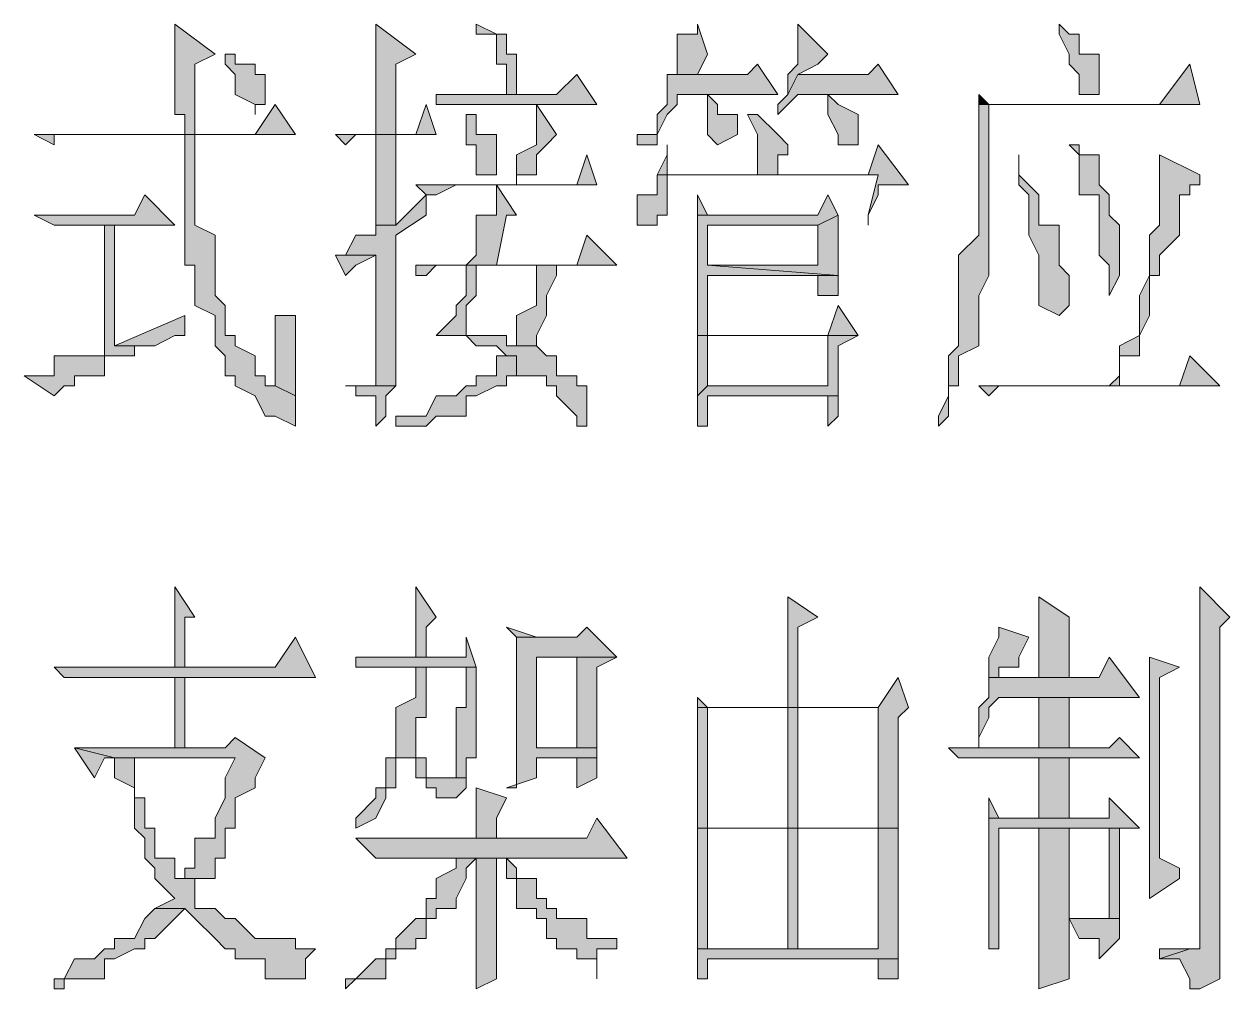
# Model space of a CAD drawing. Header units: millimetres. Extents: x 20 to 821, y 1 to 1134.
# Drawn here: x 612.18 to 633.78, y 529.88 to 547.16 of the extents above; entities that cross this region are included whole.
import ezdxf

# ---------------------------------------------------------------- set-up
doc = ezdxf.new("R2010")
doc.units = ezdxf.units.MM
doc.layers.add('1', color=7, linetype='Continuous')

msp = doc.modelspace()

# ---------------------------------------------------------------- hatches: boundary and pattern name
h = msp.add_hatch(color=0)
h.dxf.hatch_style = 2
h.paths.add_polyline_path([(614.88, 547.161732), (614.88, 545.541732), (615.06, 545.541732), (615.06, 545.181732), (615.24, 545.181732), (615.24, 546.441732), (615.6, 546.621732)])
h = msp.add_hatch(color=0)
h.dxf.hatch_style = 2
h.paths.add_polyline_path([(618.48, 547.161732), (618.48, 545.181732), (618.84, 545.181732), (618.84, 546.441732), (619.2, 546.621732)])
h = msp.add_hatch(color=0)
h.dxf.hatch_style = 2
h.paths.add_polyline_path([(620.28, 547.161732), (620.28, 546.981732), (620.64, 546.981732), (620.64, 546.441732), (620.82, 546.441732), (620.82, 545.901732), (621, 545.901732), (621, 546.621732), (620.82, 546.621732), (620.82, 546.981732), (620.64, 546.981732)])
h = msp.add_hatch(color=0)
h.dxf.hatch_style = 2
h.paths.add_polyline_path([(624.24, 547.161732), (624.24, 546.981732), (623.88, 546.981732), (623.88, 546.261732), (623.7, 546.261732), (624.24, 546.261732), (624.42, 546.621732)])
h = msp.add_hatch(color=0)
h.dxf.hatch_style = 2
h.paths.add_polyline_path([(626.04, 547.161732), (626.04, 546.441732), (625.86, 546.261732), (625.86, 545.901732), (626.04, 546.261732), (626.4, 546.441732), (626.58, 546.621732)])
h = msp.add_hatch(color=0)
h.dxf.hatch_style = 2
h.paths.add_polyline_path([(630.72, 547.161732), (630.72, 546.981732), (630.9, 546.621732), (630.9, 546.441732), (631.08, 546.261732), (631.08, 545.901732), (631.44, 545.901732), (631.44, 546.621732), (631.08, 546.621732), (631.08, 546.981732), (630.9, 546.981732)])
h = msp.add_hatch(color=0)
h.dxf.hatch_style = 2
h.paths.add_polyline_path([(615.78, 546.621732), (615.78, 546.441732), (615.96, 546.261732), (615.96, 545.901732), (616.32, 545.721732), (616.32, 545.541732), (616.32, 545.721732), (616.5, 545.721732), (616.5, 545.901732), (616.5, 546.261732), (616.32, 546.261732), (616.32, 546.441732), (615.96, 546.441732), (615.96, 546.621732)])
h = msp.add_hatch(color=0)
h.dxf.hatch_style = 2
h.paths.add_polyline_path([(625.32, 546.441732), (625.14, 546.261732), (623.7, 546.261732), (623.7, 545.901732), (623.7, 545.721732), (623.52, 545.541732), (623.52, 545.181732), (623.16, 545.181732), (623.16, 545.001732), (623.52, 545.001732), (623.52, 545.181732), (623.7, 545.541732), (623.88, 545.721732), (623.88, 545.901732), (624.42, 545.901732), (625.68, 545.901732)])
h = msp.add_hatch(color=0)
h.dxf.hatch_style = 2
h.paths.add_polyline_path([(627.48, 546.441732), (627.3, 546.261732), (626.04, 546.261732), (625.86, 545.901732), (625.68, 545.721732), (625.68, 545.541732), (625.86, 545.721732), (626.04, 545.901732), (627.84, 545.901732)])
h = msp.add_hatch(color=0)
h.dxf.hatch_style = 2
h.paths.add_polyline_path([(633.06, 546.441732), (632.52, 545.721732), (629.28, 545.721732), (629.28, 545.541732), (629.28, 543.381732), (628.92, 543.021732), (628.92, 542.301732), (628.92, 542.121732), (628.92, 541.401732), (628.74, 541.221732), (628.74, 540.501732), (628.56, 540.141732), (628.56, 539.961732), (628.74, 540.141732), (628.74, 540.681732), (628.92, 540.681732), (628.92, 541.221732), (629.28, 541.401732), (629.28, 542.301732), (629.46, 542.661732), (629.46, 545.721732), (633.24, 545.721732)])
h = msp.add_hatch(color=0)
h.dxf.hatch_style = 2
h.paths.add_polyline_path([(622.08, 546.261732), (621.72, 545.901732), (619.56, 545.901732), (619.56, 545.721732), (622.44, 545.721732)])
h = msp.add_hatch(color=0)
h.dxf.hatch_style = 2
h.paths.add_polyline_path([(624.42, 545.901732), (624.42, 545.181732), (624.6, 545.001732), (624.96, 545.181732), (624.96, 545.541732), (624.6, 545.541732), (624.6, 545.721732)])
h = msp.add_hatch(color=0)
h.dxf.hatch_style = 2
h.paths.add_polyline_path([(626.58, 545.901732), (626.58, 545.541732), (626.76, 545.181732), (626.76, 545.001732), (627.12, 545.001732), (627.12, 545.541732), (626.76, 545.721732)])
h = msp.add_hatch(color=0)
h.dxf.hatch_style = 2
h.paths.add_polyline_path([(629.28, 545.901732), (629.28, 545.721732), (629.46, 545.721732)])
h = msp.add_hatch(color=0)
h.dxf.hatch_style = 2
h.paths.add_polyline_path([(616.68, 545.721732), (616.32, 545.181732), (612.36, 545.181732), (612.72, 545.001732), (612.72, 545.181732), (612.9, 545.181732), (617.04, 545.181732)])
h = msp.add_hatch(color=0)
h.dxf.hatch_style = 2
h.paths.add_polyline_path([(619.38, 545.721732), (619.2, 545.181732), (617.76, 545.181732), (617.94, 545.001732), (618.12, 545.181732), (619.56, 545.181732)])
h = msp.add_hatch(color=0)
h.dxf.hatch_style = 2
h.paths.add_polyline_path([(621.36, 545.721732), (621.36, 545.001732), (621, 544.821732), (621, 544.281732), (621, 544.461732), (621.36, 544.461732), (621.36, 544.821732), (621.54, 545.001732), (621.72, 545.181732)])
h = msp.add_hatch(color=0)
h.dxf.hatch_style = 2
h.paths.add_polyline_path([(620.1, 545.541732), (620.1, 545.001732), (620.28, 545.001732), (620.28, 544.461732), (620.64, 544.461732), (620.64, 545.181732), (620.28, 545.181732), (620.28, 545.541732)])
h = msp.add_hatch(color=0)
h.dxf.hatch_style = 2
h.paths.add_polyline_path([(625.14, 545.541732), (625.32, 545.181732), (625.32, 544.461732), (625.68, 544.461732), (625.68, 544.821732), (625.86, 544.821732), (625.86, 545.001732), (625.68, 545.181732), (625.32, 545.541732)])
h = msp.add_hatch(color=0)
h.dxf.hatch_style = 2
h.paths.add_polyline_path([(615.24, 545.181732), (615.06, 545.181732), (615.06, 545.001732), (615.06, 542.841732), (615.24, 542.841732), (615.24, 542.121732), (615.6, 541.941732), (615.6, 541.401732), (615.78, 541.221732), (615.78, 540.861732), (615.96, 540.861732), (615.96, 540.681732), (616.32, 540.501732), (616.5, 540.141732), (616.68, 540.141732), (617.04, 539.961732), (617.04, 540.501732), (616.68, 540.681732), (616.5, 540.681732), (616.5, 540.861732), (616.32, 540.861732), (616.32, 541.221732), (615.96, 541.401732), (615.96, 541.581732), (615.78, 541.581732), (615.78, 542.121732), (615.6, 542.301732), (615.6, 543.381732), (615.24, 543.561732)])
h = msp.add_hatch(color=0)
h.dxf.hatch_style = 2
h.paths.add_polyline_path([(618.48, 543.561732), (618.84, 543.561732), (618.84, 545.181732), (618.48, 545.181732)])
h = msp.add_hatch(color=0)
h.dxf.hatch_style = 2
h.paths.add_polyline_path([(623.7, 545.001732), (623.7, 544.821732), (623.52, 544.461732), (623.7, 544.461732)])
h = msp.add_hatch(color=0)
h.dxf.hatch_style = 2
h.paths.add_polyline_path([(627.48, 545.001732), (627.3, 544.461732), (623.52, 544.461732), (627.48, 544.461732), (627.3, 543.741732), (627.3, 543.561732), (627.3, 543.741732), (627.48, 544.101732), (627.48, 544.281732), (627.84, 544.281732), (628.02, 544.281732)])
h = msp.add_hatch(color=0)
h.dxf.hatch_style = 2
h.paths.add_polyline_path([(631.08, 545.001732), (630.9, 545.001732), (631.08, 544.821732), (631.08, 544.101732), (631.44, 544.101732), (631.44, 543.021732), (631.62, 542.841732), (631.62, 542.301732), (631.8, 542.661732), (631.8, 543.021732), (631.8, 543.381732), (631.8, 543.561732), (631.62, 543.741732), (631.62, 544.101732), (631.44, 544.281732), (631.44, 544.821732), (631.08, 544.821732)])
h = msp.add_hatch(color=0)
h.dxf.hatch_style = 2
h.paths.add_polyline_path([(622.26, 544.821732), (622.08, 544.281732), (619.2, 544.281732), (619.38, 544.101732), (619.56, 544.101732), (619.92, 544.281732), (622.44, 544.281732)])
h = msp.add_hatch(color=0)
h.dxf.hatch_style = 2
h.paths.add_polyline_path([(630, 544.821732), (630, 544.281732), (630.18, 544.101732), (630.18, 543.381732), (630.36, 543.021732), (630.36, 542.121732), (630.72, 541.941732), (630.9, 542.121732), (630.9, 542.301732), (630.9, 542.661732), (630.72, 542.841732), (630.72, 543.561732), (630.36, 543.561732), (630.36, 544.101732), (630.18, 544.281732), (630, 544.461732)])
h = msp.add_hatch(color=0)
h.dxf.hatch_style = 2
h.paths.add_polyline_path([(632.52, 544.821732), (632.52, 543.561732), (632.34, 543.381732), (632.34, 542.661732), (632.16, 542.301732), (632.16, 541.581732), (631.8, 541.401732), (631.8, 540.861732), (631.62, 540.681732), (631.8, 540.681732), (631.8, 540.861732), (631.8, 541.221732), (632.16, 541.221732), (632.16, 541.581732), (632.34, 541.941732), (632.34, 542.661732), (632.52, 542.661732), (632.52, 543.021732), (632.88, 543.381732), (632.88, 544.101732), (633.06, 544.101732), (633.06, 544.281732), (633.24, 544.281732), (633.24, 544.461732)])
h = msp.add_hatch(color=0)
h.dxf.hatch_style = 2
h.paths.add_polyline_path([(623.52, 544.461732), (623.52, 544.101732), (623.16, 544.101732), (623.16, 543.561732), (623.52, 543.561732), (623.52, 543.741732), (623.7, 543.741732), (623.7, 544.461732), (627.48, 544.461732)])
h = msp.add_hatch(color=0)
h.dxf.hatch_style = 2
h.paths.add_polyline_path([(620.64, 544.281732), (620.64, 543.741732), (620.28, 543.741732), (620.28, 543.021732), (620.1, 542.841732), (620.64, 542.841732), (620.82, 543.741732), (621, 543.741732)])
h = msp.add_hatch(color=0)
h.dxf.hatch_style = 2
h.paths.add_polyline_path([(614.34, 544.101732), (614.16, 543.741732), (612.36, 543.741732), (612.72, 543.561732), (614.88, 543.561732)])
h = msp.add_hatch(color=0)
h.dxf.hatch_style = 2
h.paths.add_polyline_path([(619.38, 544.101732), (618.84, 543.561732), (618.48, 543.561732), (618.48, 543.381732), (618.12, 543.381732), (617.94, 543.021732), (618.48, 543.021732), (618.48, 541.221732), (618.48, 540.681732), (618.84, 540.681732), (618.84, 543.381732), (619.38, 543.741732)])
h = msp.add_hatch(color=0)
h.dxf.hatch_style = 2
h.paths.add_polyline_path([(624.24, 544.101732), (624.24, 543.741732), (624.42, 543.741732)])
h = msp.add_hatch(color=0)
h.dxf.hatch_style = 2
h.paths.add_polyline_path([(626.58, 544.101732), (626.4, 543.741732), (624.24, 543.741732), (624.24, 543.561732), (624.24, 541.581732), (626.58, 541.581732), (626.58, 540.681732), (624.42, 540.681732), (624.24, 540.501732), (624.24, 539.961732), (624.42, 539.961732), (624.42, 540.501732), (626.58, 540.501732), (626.76, 540.501732), (626.76, 540.681732), (626.76, 541.401732), (627.12, 541.581732), (624.42, 541.581732), (624.42, 542.661732), (626.76, 542.661732), (624.42, 542.841732), (624.42, 543.561732), (626.4, 543.561732), (626.76, 543.741732)])
h = msp.add_hatch(color=0)
h.dxf.hatch_style = 2
h.paths.add_polyline_path([(626.76, 543.741732), (626.4, 543.561732), (626.4, 542.841732), (624.42, 542.841732), (626.76, 542.661732)])
h = msp.add_hatch(color=0)
h.dxf.hatch_style = 2
h.paths.add_polyline_path([(613.8, 543.561732), (613.62, 543.561732), (613.62, 541.221732), (612.72, 541.221732), (612.72, 540.861732), (612.18, 540.861732), (612.72, 540.501732), (612.9, 540.681732), (613.08, 540.681732), (613.08, 540.861732), (613.62, 540.861732), (613.62, 541.221732), (613.8, 541.221732), (614.16, 541.221732), (614.16, 541.401732), (614.34, 541.401732), (613.8, 541.401732)])
h = msp.add_hatch(color=0)
h.dxf.hatch_style = 2
h.paths.add_polyline_path([(622.26, 543.381732), (622.08, 542.841732), (619.2, 542.841732), (619.2, 542.661732), (619.38, 542.661732), (619.56, 542.841732), (622.8, 542.841732)])
h = msp.add_hatch(color=0)
h.dxf.hatch_style = 2
h.paths.add_polyline_path([(617.94, 543.021732), (617.76, 543.021732), (617.94, 542.661732), (618.12, 542.841732), (618.48, 543.021732)])
h = msp.add_hatch(color=0)
h.dxf.hatch_style = 2
h.paths.add_polyline_path([(620.1, 542.841732), (620.1, 542.301732), (619.92, 542.121732), (619.92, 541.941732), (619.56, 541.581732), (620.1, 541.581732), (620.28, 541.401732), (620.64, 541.401732), (620.82, 541.221732), (620.64, 541.221732), (621, 541.221732), (621, 540.861732), (621.36, 540.861732), (621.54, 540.861732), (621.54, 540.681732), (621.72, 540.681732), (621.72, 540.501732), (622.08, 540.141732), (622.08, 539.961732), (622.26, 539.961732), (622.26, 540.681732), (622.08, 540.681732), (622.08, 540.861732), (621.72, 540.861732), (621.72, 541.221732), (621.54, 541.221732), (621.36, 541.401732), (620.82, 541.401732), (620.82, 541.581732), (620.1, 541.581732), (620.1, 541.941732), (620.1, 542.121732), (620.28, 542.301732), (620.28, 542.841732), (621.36, 542.841732)])
h = msp.add_hatch(color=0)
h.dxf.hatch_style = 2
h.paths.add_polyline_path([(621.72, 542.841732), (620.1, 542.841732), (621.36, 542.841732), (621.36, 542.121732), (621, 541.941732), (621, 541.401732), (620.82, 541.401732), (621.36, 541.401732), (621.36, 541.581732), (621.54, 541.941732), (621.54, 542.301732), (621.72, 542.661732)])
h = msp.add_hatch(color=0)
h.dxf.hatch_style = 2
h.paths.add_polyline_path([(626.76, 542.661732), (626.4, 542.661732), (626.4, 542.301732), (626.76, 542.301732)])
h = msp.add_hatch(color=0)
h.dxf.hatch_style = 2
h.paths.add_polyline_path([(626.76, 542.121732), (626.58, 541.581732), (624.42, 541.581732), (627.12, 541.581732)])
h = msp.add_hatch(color=0)
h.dxf.hatch_style = 2
h.paths.add_polyline_path([(615.06, 541.941732), (613.8, 541.401732), (614.52, 541.401732), (614.88, 541.581732), (615.06, 541.581732)])
h = msp.add_hatch(color=0)
h.dxf.hatch_style = 2
h.paths.add_polyline_path([(617.04, 541.941732), (616.68, 541.941732), (616.68, 541.581732), (616.68, 540.681732), (617.04, 540.501732)])
h = msp.add_hatch(color=0)
h.dxf.hatch_style = 2
h.paths.add_polyline_path([(624.24, 541.581732), (624.24, 540.501732), (624.42, 540.681732), (624.42, 541.581732), (626.58, 541.581732)])
h = msp.add_hatch(color=0)
h.dxf.hatch_style = 2
h.paths.add_polyline_path([(620.64, 541.221732), (620.64, 540.861732), (620.28, 540.861732), (620.28, 540.681732), (620.1, 540.681732), (619.92, 540.501732), (619.56, 540.501732), (619.38, 540.141732), (618.84, 540.141732), (618.84, 539.961732), (619.38, 539.961732), (619.56, 540.141732), (619.92, 540.141732), (620.1, 540.141732), (620.1, 540.501732), (620.28, 540.501732), (620.64, 540.681732), (620.82, 540.681732), (620.82, 540.861732), (621, 540.861732), (621, 541.221732)])
h = msp.add_hatch(color=0)
h.dxf.hatch_style = 2
h.paths.add_polyline_path([(633.06, 541.221732), (632.88, 540.681732), (629.28, 540.681732), (629.46, 540.501732), (629.64, 540.681732), (633.6, 540.681732)])
h = msp.add_hatch(color=0)
h.dxf.hatch_style = 2
h.paths.add_polyline_path([(617.94, 540.681732), (618.12, 540.681732), (618.12, 540.501732), (618.48, 540.501732), (618.48, 540.141732), (618.48, 539.961732), (618.66, 540.141732), (618.66, 540.501732), (618.84, 540.681732)])
h = msp.add_hatch(color=0)
h.dxf.hatch_style = 2
h.paths.add_polyline_path([(626.76, 540.501732), (626.58, 540.501732), (626.58, 539.961732), (626.76, 540.141732)])
h = msp.add_hatch(color=0)
h.dxf.hatch_style = 2
h.paths.add_polyline_path([(614.88, 537.081732), (614.88, 535.641732), (615.06, 535.641732), (615.06, 536.541732), (615.24, 536.541732)])
h = msp.add_hatch(color=0)
h.dxf.hatch_style = 2
h.paths.add_polyline_path([(619.2, 537.081732), (619.2, 535.821732), (619.38, 535.821732), (619.38, 536.361732), (619.56, 536.541732)])
h = msp.add_hatch(color=0)
h.dxf.hatch_style = 2
h.paths.add_polyline_path([(633.24, 537.081732), (633.24, 530.601732), (633.06, 530.601732), (632.52, 530.421732), (632.88, 530.421732), (633.06, 530.061732), (633.06, 529.881732), (633.24, 529.881732), (633.6, 530.061732), (633.6, 530.421732), (633.6, 536.361732), (633.78, 536.541732)])
h = msp.add_hatch(color=0)
h.dxf.hatch_style = 2
h.paths.add_polyline_path([(625.86, 536.901732), (625.86, 534.921732), (624.42, 534.921732), (626.04, 534.921732), (626.04, 536.361732), (626.4, 536.541732)])
h = msp.add_hatch(color=0)
h.dxf.hatch_style = 2
h.paths.add_polyline_path([(630.36, 536.901732), (630.36, 535.461732), (629.64, 535.461732), (630.9, 535.461732), (630.9, 536.361732), (630.9, 536.541732)])
h = msp.add_hatch(color=0)
h.dxf.hatch_style = 2
h.paths.add_polyline_path([(620.82, 536.361732), (621, 536.181732), (621.36, 536.181732)])
h = msp.add_hatch(color=0)
h.dxf.hatch_style = 2
h.paths.add_polyline_path([(622.26, 536.361732), (622.08, 536.181732), (621, 536.181732), (621, 535.821732), (621, 533.481732), (620.82, 533.481732), (621.36, 533.661732), (621.36, 534.021732), (622.08, 534.021732), (622.44, 534.021732), (622.44, 534.201732), (621.36, 534.201732), (621.36, 535.821732), (622.8, 535.821732)])
h = msp.add_hatch(color=0)
h.dxf.hatch_style = 2
h.paths.add_polyline_path([(629.64, 536.361732), (629.64, 536.181732), (629.46, 535.821732), (629.46, 535.461732), (630.9, 535.461732), (629.64, 535.461732), (629.64, 535.641732), (630, 535.641732), (630, 535.821732), (630.18, 536.181732)])
h = msp.add_hatch(color=0)
h.dxf.hatch_style = 2
h.paths.add_polyline_path([(617.04, 536.181732), (616.68, 535.641732), (612.72, 535.641732), (612.9, 535.461732), (617.4, 535.461732)])
h = msp.add_hatch(color=0)
h.dxf.hatch_style = 2
h.paths.add_polyline_path([(620.1, 536.181732), (620.1, 535.821732), (619.38, 535.821732), (618.12, 535.821732), (618.12, 535.641732), (620.28, 535.641732)])
h = msp.add_hatch(color=0)
h.dxf.hatch_style = 2
h.paths.add_polyline_path([(622.8, 535.821732), (622.08, 535.821732), (622.08, 534.201732), (621.36, 534.201732), (622.44, 534.201732), (622.44, 535.641732)])
h = msp.add_hatch(color=0)
h.dxf.hatch_style = 2
h.paths.add_polyline_path([(631.62, 535.821732), (631.44, 535.461732), (629.46, 535.461732), (629.46, 535.101732), (629.28, 534.921732), (629.28, 534.201732), (629.28, 534.381732), (629.46, 534.741732), (629.46, 534.921732), (629.64, 535.101732), (632.16, 535.101732)])
h = msp.add_hatch(color=0)
h.dxf.hatch_style = 2
h.paths.add_polyline_path([(632.34, 535.821732), (632.34, 531.501732), (632.88, 531.861732), (632.88, 532.041732), (632.52, 532.221732), (632.52, 535.461732), (632.88, 535.641732)])
h = msp.add_hatch(color=0)
h.dxf.hatch_style = 2
h.paths.add_polyline_path([(619.2, 535.641732), (619.2, 535.101732), (618.84, 534.921732), (618.84, 534.021732), (618.66, 534.021732), (618.66, 533.481732), (618.48, 533.481732), (618.48, 533.301732), (618.12, 532.941732), (618.12, 532.761732), (618.48, 532.941732), (618.66, 533.301732), (618.66, 533.481732), (618.84, 533.481732), (618.84, 534.021732), (619.2, 534.021732), (619.2, 534.741732), (619.38, 534.741732), (619.38, 535.641732), (620.1, 535.641732)])
h = msp.add_hatch(color=0)
h.dxf.hatch_style = 2
h.paths.add_polyline_path([(620.28, 535.641732), (619.2, 535.641732), (620.1, 535.641732), (620.1, 534.921732), (619.92, 534.921732), (619.92, 533.661732), (620.1, 533.661732), (620.1, 534.021732), (620.28, 534.021732), (620.28, 535.101732), (620.28, 535.461732)])
h = msp.add_hatch(color=0)
h.dxf.hatch_style = 2
h.paths.add_polyline_path([(614.88, 534.201732), (615.06, 534.201732), (615.06, 535.461732), (614.88, 535.461732)])
h = msp.add_hatch(color=0)
h.dxf.hatch_style = 2
h.paths.add_polyline_path([(627.84, 535.461732), (627.48, 534.921732), (624.24, 534.921732), (627.48, 534.921732), (627.48, 532.761732), (626.04, 532.761732), (624.24, 532.761732), (624.24, 532.581732), (624.24, 530.601732), (624.42, 530.601732), (624.42, 532.761732), (625.86, 532.761732), (627.84, 532.761732), (627.84, 532.941732), (627.84, 533.301732), (627.84, 533.481732), (627.84, 534.741732), (628.02, 534.921732)])
h = msp.add_hatch(color=0)
h.dxf.hatch_style = 2
h.paths.add_polyline_path([(624.24, 535.101732), (624.24, 534.921732), (626.04, 534.921732), (624.42, 534.921732)])
h = msp.add_hatch(color=0)
h.dxf.hatch_style = 2
h.paths.add_polyline_path([(630.36, 534.201732), (630.9, 534.201732), (630.9, 535.101732), (630.36, 535.101732)])
h = msp.add_hatch(color=0)
h.dxf.hatch_style = 2
h.paths.add_polyline_path([(624.24, 534.921732), (624.24, 532.761732), (626.04, 532.761732), (624.42, 532.761732), (624.42, 534.921732), (627.48, 534.921732)])
h = msp.add_hatch(color=0)
h.dxf.hatch_style = 2
h.paths.add_polyline_path([(626.04, 534.921732), (625.86, 534.921732), (625.86, 532.761732), (624.42, 532.761732), (626.04, 532.761732)])
h = msp.add_hatch(color=0)
h.dxf.hatch_style = 2
h.paths.add_polyline_path([(615.96, 534.381732), (615.78, 534.201732), (613.08, 534.201732), (613.8, 534.021732), (615.96, 534.021732), (615.78, 533.661732), (615.78, 533.301732), (615.6, 532.941732), (615.6, 532.581732), (615.24, 532.581732), (615.24, 532.041732), (615.06, 532.041732), (615.06, 531.861732), (615.24, 531.861732), (615.6, 531.861732), (615.6, 532.041732), (615.6, 532.221732), (615.78, 532.221732), (615.78, 532.581732), (615.78, 532.761732), (615.96, 532.761732), (615.96, 533.301732), (616.32, 533.481732), (616.32, 533.661732), (616.5, 534.021732)])
h = msp.add_hatch(color=0)
h.dxf.hatch_style = 2
h.paths.add_polyline_path([(613.08, 534.201732), (613.44, 533.661732), (613.62, 534.021732), (613.8, 534.021732)])
h = msp.add_hatch(color=0)
h.dxf.hatch_style = 2
h.paths.add_polyline_path([(631.8, 534.381732), (631.62, 534.201732), (628.74, 534.201732), (628.92, 534.021732), (632.16, 534.021732)])
h = msp.add_hatch(color=0)
h.dxf.hatch_style = 2
h.paths.add_polyline_path([(613.8, 534.021732), (613.8, 533.661732), (614.16, 533.481732), (614.16, 532.761732), (614.34, 532.581732), (614.34, 532.221732), (614.52, 532.041732), (614.52, 531.861732), (614.88, 531.501732), (614.52, 531.321732), (615.06, 531.321732), (615.24, 531.141732), (615.6, 530.781732), (615.78, 530.601732), (615.96, 530.601732), (615.96, 530.421732), (616.5, 530.421732), (616.5, 530.061732), (617.22, 530.061732), (617.22, 530.421732), (617.4, 530.601732), (617.04, 530.601732), (617.04, 530.781732), (616.32, 530.781732), (615.96, 531.141732), (615.78, 531.141732), (615.6, 531.321732), (615.24, 531.321732), (615.24, 531.501732), (615.24, 531.861732), (615.06, 531.861732), (614.88, 531.861732), (614.88, 532.041732), (614.88, 532.221732), (614.52, 532.221732), (614.52, 532.761732), (614.34, 532.761732), (614.34, 533.301732), (614.16, 533.301732), (614.16, 534.021732), (615.96, 534.021732)])
h = msp.add_hatch(color=0)
h.dxf.hatch_style = 2
h.paths.add_polyline_path([(619.2, 534.021732), (619.2, 533.661732), (619.38, 533.661732), (619.38, 533.481732), (619.56, 533.481732), (619.56, 533.301732), (619.92, 533.301732), (620.1, 533.481732), (620.1, 533.661732), (619.92, 533.661732), (619.38, 533.661732), (619.38, 534.021732)])
h = msp.add_hatch(color=0)
h.dxf.hatch_style = 2
h.paths.add_polyline_path([(622.44, 534.021732), (622.08, 534.021732), (622.08, 533.481732), (622.44, 533.661732)])
h = msp.add_hatch(color=0)
h.dxf.hatch_style = 2
h.paths.add_polyline_path([(630.36, 532.941732), (630.9, 532.941732), (630.9, 534.021732), (630.36, 534.021732)])
h = msp.add_hatch(color=0)
h.dxf.hatch_style = 2
h.paths.add_polyline_path([(620.28, 533.481732), (620.28, 532.581732), (620.64, 532.581732), (620.64, 532.941732), (620.82, 533.301732)])
h = msp.add_hatch(color=0)
h.dxf.hatch_style = 2
h.paths.add_polyline_path([(629.46, 533.301732), (629.46, 532.941732), (629.64, 532.941732)])
h = msp.add_hatch(color=0)
h.dxf.hatch_style = 2
h.paths.add_polyline_path([(631.62, 533.301732), (631.62, 532.941732), (630.9, 532.941732), (629.46, 532.941732), (629.46, 532.761732), (629.46, 530.601732), (629.64, 530.601732), (629.64, 532.761732), (630.36, 532.761732), (632.16, 532.761732)])
h = msp.add_hatch(color=0)
h.dxf.hatch_style = 2
h.paths.add_polyline_path([(622.44, 532.941732), (622.26, 532.581732), (618.12, 532.581732), (618.48, 532.221732), (622.98, 532.221732)])
h = msp.add_hatch(color=0)
h.dxf.hatch_style = 2
h.paths.add_polyline_path([(627.84, 532.761732), (625.86, 532.761732), (627.48, 532.761732), (627.48, 530.601732), (626.04, 530.601732), (624.24, 530.601732), (624.24, 530.421732), (624.24, 530.061732), (624.42, 530.061732), (624.42, 530.421732), (627.48, 530.421732), (627.84, 530.421732), (627.84, 530.601732), (627.84, 531.861732)])
h = msp.add_hatch(color=0)
h.dxf.hatch_style = 2
h.paths.add_polyline_path([(625.86, 532.761732), (625.86, 530.601732), (626.04, 530.601732), (626.04, 532.761732), (627.48, 532.761732)])
h = msp.add_hatch(color=0)
h.dxf.hatch_style = 2
h.paths.add_polyline_path([(630.9, 532.761732), (630.36, 532.761732), (630.36, 531.141732), (630.36, 529.881732), (630.9, 530.061732)])
h = msp.add_hatch(color=0)
h.dxf.hatch_style = 2
h.paths.add_polyline_path([(632.16, 532.761732), (631.62, 532.761732), (631.62, 531.321732), (631.62, 531.141732), (631.44, 531.141732), (631.8, 531.141732), (631.8, 531.321732), (631.8, 532.761732)])
h = msp.add_hatch(color=0)
h.dxf.hatch_style = 2
h.paths.add_polyline_path([(619.92, 532.221732), (619.92, 532.041732), (619.56, 531.861732), (619.56, 531.501732), (619.38, 531.501732), (619.38, 531.141732), (619.2, 531.141732), (618.84, 530.781732), (618.84, 530.601732), (618.66, 530.601732), (618.66, 530.421732), (618.48, 530.421732), (618.12, 530.061732), (617.94, 530.061732), (617.94, 529.881732), (618.12, 530.061732), (618.66, 530.061732), (618.66, 530.421732), (618.84, 530.421732), (618.84, 530.601732), (619.2, 530.601732), (619.2, 530.781732), (619.38, 530.781732), (619.38, 531.141732), (619.56, 531.141732), (619.56, 531.321732), (619.92, 531.321732), (619.92, 531.501732), (620.1, 531.861732), (620.1, 532.041732), (620.28, 532.221732)])
h = msp.add_hatch(color=0)
h.dxf.hatch_style = 2
h.paths.add_polyline_path([(620.64, 532.221732), (619.92, 532.221732), (620.28, 532.221732), (620.28, 529.881732), (620.64, 530.061732), (620.64, 530.781732), (620.64, 531.141732)])
h = msp.add_hatch(color=0)
h.dxf.hatch_style = 2
h.paths.add_polyline_path([(620.82, 532.221732), (620.82, 531.861732), (621, 531.861732), (621, 531.321732), (621.36, 531.321732), (621.36, 531.141732), (621.54, 531.141732), (621.54, 530.781732), (621.72, 530.781732), (621.72, 530.601732), (622.08, 530.601732), (622.08, 530.421732), (622.26, 530.421732), (622.44, 530.421732), (622.44, 530.061732), (622.44, 530.601732), (622.8, 530.601732), (622.8, 530.781732), (622.44, 530.781732), (622.26, 530.781732), (622.26, 531.141732), (621.72, 531.141732), (621.72, 531.321732), (621.54, 531.321732), (621.54, 531.501732), (621.36, 531.501732), (621.36, 531.861732), (621, 531.861732), (621, 532.041732)])
h = msp.add_hatch(color=0)
h.dxf.hatch_style = 2
h.paths.add_polyline_path([(614.52, 531.321732), (614.34, 531.141732), (614.16, 530.781732), (613.8, 530.781732), (613.8, 530.601732), (613.62, 530.601732), (613.44, 530.421732), (613.08, 530.421732), (612.9, 530.061732), (612.72, 530.061732), (612.72, 529.881732), (612.9, 529.881732), (612.9, 530.061732), (613.08, 530.061732), (613.44, 530.061732), (613.62, 530.061732), (613.62, 530.421732), (613.8, 530.421732), (614.16, 530.601732), (614.34, 530.601732), (614.34, 530.781732), (614.52, 530.781732), (614.88, 531.141732), (615.06, 531.321732)])
h = msp.add_hatch(color=0)
h.dxf.hatch_style = 2
h.paths.add_polyline_path([(630.9, 531.141732), (631.08, 530.781732), (631.44, 530.781732), (631.44, 530.601732), (631.44, 530.421732), (631.62, 530.601732), (631.8, 530.781732), (631.8, 531.141732), (631.44, 531.141732)])
h = msp.add_hatch(color=0)
h.dxf.hatch_style = 2
h.paths.add_polyline_path([(632.52, 530.601732), (632.52, 530.421732), (633.06, 530.601732)])
h = msp.add_hatch(color=0)
h.dxf.hatch_style = 2
h.paths.add_polyline_path([(627.84, 530.421732), (627.48, 530.421732), (627.48, 530.061732), (627.84, 530.061732)])

# ---------------------------------------------------------------- linework, layer by layer
at = {"layer": '1', "color": 0, "lineweight": 5}
for points in [[(614.88, 547.161732), (614.88, 545.541732), (615.06, 545.541732), (615.06, 545.181732), (615.24, 545.181732), (615.24, 546.441732), (615.6, 546.621732), (614.88, 547.161732)], [(618.48, 547.161732), (618.48, 545.181732), (618.84, 545.181732), (618.84, 546.441732), (619.2, 546.621732), (618.48, 547.161732)], [(620.28, 547.161732), (620.28, 546.981732), (620.64, 546.981732), (620.64, 546.441732), (620.82, 546.441732), (620.82, 545.901732), (621, 545.901732), (621, 546.621732), (620.82, 546.621732), (620.82, 546.981732), (620.64, 546.981732), (620.28, 547.161732)], [(624.24, 547.161732), (624.24, 546.981732), (623.88, 546.981732), (623.88, 546.261732), (623.7, 546.261732), (624.24, 546.261732), (624.42, 546.621732), (624.24, 547.161732)], [(626.04, 547.161732), (626.04, 546.441732), (625.86, 546.261732), (625.86, 545.901732), (626.04, 546.261732), (626.4, 546.441732), (626.58, 546.621732), (626.04, 547.161732)], [(630.72, 547.161732), (630.72, 546.981732), (630.9, 546.621732), (630.9, 546.441732), (631.08, 546.261732), (631.08, 545.901732), (631.44, 545.901732), (631.44, 546.621732), (631.08, 546.621732), (631.08, 546.981732), (630.9, 546.981732), (630.72, 547.161732)], [(615.78, 546.621732), (615.78, 546.441732), (615.96, 546.261732), (615.96, 545.901732), (616.32, 545.721732), (616.32, 545.541732), (616.32, 545.721732), (616.5, 545.721732), (616.5, 545.901732), (616.5, 546.261732), (616.32, 546.261732), (616.32, 546.441732), (615.96, 546.441732), (615.96, 546.621732), (615.78, 546.621732)], [(625.32, 546.441732), (625.14, 546.261732), (623.7, 546.261732), (623.7, 545.901732), (623.7, 545.721732), (623.52, 545.541732), (623.52, 545.181732), (623.16, 545.181732), (623.16, 545.001732), (623.52, 545.001732), (623.52, 545.181732), (623.7, 545.541732), (623.88, 545.721732), (623.88, 545.901732), (624.42, 545.901732), (625.68, 545.901732), (625.32, 546.441732)], [(627.48, 546.441732), (627.3, 546.261732), (626.04, 546.261732), (625.86, 545.901732), (625.68, 545.721732), (625.68, 545.541732), (625.86, 545.721732), (626.04, 545.901732), (627.84, 545.901732), (627.48, 546.441732)], [(633.06, 546.441732), (632.52, 545.721732), (629.28, 545.721732), (629.28, 545.541732), (629.28, 543.381732), (628.92, 543.021732), (628.92, 542.301732), (628.92, 542.121732), (628.92, 541.401732), (628.74, 541.221732), (628.74, 540.501732), (628.56, 540.141732), (628.56, 539.961732), (628.74, 540.141732), (628.74, 540.681732), (628.92, 540.681732), (628.92, 541.221732), (629.28, 541.401732), (629.28, 542.301732), (629.46, 542.661732), (629.46, 545.721732), (633.24, 545.721732), (633.06, 546.441732)], [(622.08, 546.261732), (621.72, 545.901732), (619.56, 545.901732), (619.56, 545.721732), (622.44, 545.721732), (622.08, 546.261732)], [(624.42, 545.901732), (624.42, 545.181732), (624.6, 545.001732), (624.96, 545.181732), (624.96, 545.541732), (624.6, 545.541732), (624.6, 545.721732), (624.42, 545.901732)], [(626.58, 545.901732), (626.58, 545.541732), (626.76, 545.181732), (626.76, 545.001732), (627.12, 545.001732), (627.12, 545.541732), (626.76, 545.721732), (626.58, 545.901732)], [(629.28, 545.901732), (629.28, 545.721732), (629.46, 545.721732), (629.28, 545.901732)], [(616.68, 545.721732), (616.32, 545.181732), (612.36, 545.181732), (612.72, 545.001732), (612.72, 545.181732), (612.9, 545.181732), (617.04, 545.181732), (616.68, 545.721732)], [(619.38, 545.721732), (619.2, 545.181732), (617.76, 545.181732), (617.94, 545.001732), (618.12, 545.181732), (619.56, 545.181732), (619.38, 545.721732)], [(621.36, 545.721732), (621.36, 545.001732), (621, 544.821732), (621, 544.281732), (621, 544.461732), (621.36, 544.461732), (621.36, 544.821732), (621.54, 545.001732), (621.72, 545.181732), (621.36, 545.721732)], [(620.1, 545.541732), (620.1, 545.001732), (620.28, 545.001732), (620.28, 544.461732), (620.64, 544.461732), (620.64, 545.181732), (620.28, 545.181732), (620.28, 545.541732), (620.1, 545.541732)], [(625.14, 545.541732), (625.32, 545.181732), (625.32, 544.461732), (625.68, 544.461732), (625.68, 544.821732), (625.86, 544.821732), (625.86, 545.001732), (625.68, 545.181732), (625.32, 545.541732), (625.14, 545.541732)], [(615.24, 545.181732), (615.06, 545.181732), (615.06, 545.001732), (615.06, 542.841732), (615.24, 542.841732), (615.24, 542.121732), (615.6, 541.941732), (615.6, 541.401732), (615.78, 541.221732), (615.78, 540.861732), (615.96, 540.861732), (615.96, 540.681732), (616.32, 540.501732), (616.5, 540.141732), (616.68, 540.141732), (617.04, 539.961732), (617.04, 540.501732), (616.68, 540.681732), (616.5, 540.681732), (616.5, 540.861732), (616.32, 540.861732), (616.32, 541.221732), (615.96, 541.401732), (615.96, 541.581732), (615.78, 541.581732), (615.78, 542.121732), (615.6, 542.301732), (615.6, 543.381732), (615.24, 543.561732), (615.24, 545.181732)], [(618.48, 543.561732), (618.84, 543.561732), (618.84, 545.181732), (618.48, 545.181732), (618.48, 543.561732)], [(623.7, 545.001732), (623.7, 544.821732), (623.52, 544.461732), (623.7, 544.461732), (623.7, 545.001732)], [(627.48, 545.001732), (627.3, 544.461732), (623.52, 544.461732), (627.48, 544.461732), (627.3, 543.741732), (627.3, 543.561732), (627.3, 543.741732), (627.48, 544.101732), (627.48, 544.281732), (627.84, 544.281732), (628.02, 544.281732), (627.48, 545.001732)], [(631.08, 545.001732), (630.9, 545.001732), (631.08, 544.821732), (631.08, 544.101732), (631.44, 544.101732), (631.44, 543.021732), (631.62, 542.841732), (631.62, 542.301732), (631.8, 542.661732), (631.8, 543.021732), (631.8, 543.381732), (631.8, 543.561732), (631.62, 543.741732), (631.62, 544.101732), (631.44, 544.281732), (631.44, 544.821732), (631.08, 544.821732), (631.08, 545.001732)], [(622.26, 544.821732), (622.08, 544.281732), (619.2, 544.281732), (619.38, 544.101732), (619.56, 544.101732), (619.92, 544.281732), (622.44, 544.281732), (622.26, 544.821732)], [(630, 544.821732), (630, 544.281732), (630.18, 544.101732), (630.18, 543.381732), (630.36, 543.021732), (630.36, 542.121732), (630.72, 541.941732), (630.9, 542.121732), (630.9, 542.301732), (630.9, 542.661732), (630.72, 542.841732), (630.72, 543.561732), (630.36, 543.561732), (630.36, 544.101732), (630.18, 544.281732), (630, 544.461732), (630, 544.821732)], [(632.52, 544.821732), (632.52, 543.561732), (632.34, 543.381732), (632.34, 542.661732), (632.16, 542.301732), (632.16, 541.581732), (631.8, 541.401732), (631.8, 540.861732), (631.62, 540.681732), (631.8, 540.681732), (631.8, 540.861732), (631.8, 541.221732), (632.16, 541.221732), (632.16, 541.581732), (632.34, 541.941732), (632.34, 542.661732), (632.52, 542.661732), (632.52, 543.021732), (632.88, 543.381732), (632.88, 544.101732), (633.06, 544.101732), (633.06, 544.281732), (633.24, 544.281732), (633.24, 544.461732), (632.52, 544.821732)], [(623.52, 544.461732), (623.52, 544.101732), (623.16, 544.101732), (623.16, 543.561732), (623.52, 543.561732), (623.52, 543.741732), (623.7, 543.741732), (623.7, 544.461732), (627.48, 544.461732), (623.52, 544.461732)], [(620.64, 544.281732), (620.64, 543.741732), (620.28, 543.741732), (620.28, 543.021732), (620.1, 542.841732), (620.64, 542.841732), (620.82, 543.741732), (621, 543.741732), (620.64, 544.281732)], [(614.34, 544.101732), (614.16, 543.741732), (612.36, 543.741732), (612.72, 543.561732), (614.88, 543.561732), (614.34, 544.101732)], [(619.38, 544.101732), (618.84, 543.561732), (618.48, 543.561732), (618.48, 543.381732), (618.12, 543.381732), (617.94, 543.021732), (618.48, 543.021732), (618.48, 541.221732), (618.48, 540.681732), (618.84, 540.681732), (618.84, 543.381732), (619.38, 543.741732), (619.38, 544.101732)], [(624.24, 544.101732), (624.24, 543.741732), (624.42, 543.741732), (624.24, 544.101732)], [(626.58, 544.101732), (626.4, 543.741732), (624.24, 543.741732), (624.24, 543.561732), (624.24, 541.581732), (626.58, 541.581732), (626.58, 540.681732), (624.42, 540.681732), (624.24, 540.501732), (624.24, 539.961732), (624.42, 539.961732), (624.42, 540.501732), (626.58, 540.501732), (626.76, 540.501732), (626.76, 540.681732), (626.76, 541.401732), (627.12, 541.581732), (624.42, 541.581732), (624.42, 542.661732), (626.76, 542.661732), (624.42, 542.841732), (624.42, 543.561732), (626.4, 543.561732), (626.76, 543.741732), (626.58, 544.101732)], [(626.76, 543.741732), (626.4, 543.561732), (626.4, 542.841732), (624.42, 542.841732), (626.76, 542.661732), (626.76, 543.741732)], [(613.8, 543.561732), (613.62, 543.561732), (613.62, 541.221732), (612.72, 541.221732), (612.72, 540.861732), (612.18, 540.861732), (612.72, 540.501732), (612.9, 540.681732), (613.08, 540.681732), (613.08, 540.861732), (613.62, 540.861732), (613.62, 540.861732), (613.62, 541.221732), (613.8, 541.221732), (614.16, 541.221732), (614.16, 541.401732), (614.34, 541.401732), (613.8, 541.401732), (613.8, 543.561732)], [(622.26, 543.381732), (622.08, 542.841732), (619.2, 542.841732), (619.2, 542.661732), (619.38, 542.661732), (619.56, 542.841732), (622.8, 542.841732), (622.26, 543.381732)], [(617.94, 543.021732), (617.76, 543.021732), (617.94, 542.661732), (618.12, 542.841732), (618.48, 543.021732), (617.94, 543.021732)], [(620.1, 542.841732), (620.1, 542.301732), (619.92, 542.121732), (619.92, 541.941732), (619.56, 541.581732), (620.1, 541.581732), (620.28, 541.401732), (620.64, 541.401732), (620.82, 541.221732), (620.64, 541.221732), (621, 541.221732), (621, 540.861732), (621.36, 540.861732), (621.54, 540.861732), (621.54, 540.681732), (621.72, 540.681732), (621.72, 540.501732), (622.08, 540.141732), (622.08, 539.961732), (622.26, 539.961732), (622.26, 540.681732), (622.08, 540.681732), (622.08, 540.861732), (621.72, 540.861732), (621.72, 541.221732), (621.54, 541.221732), (621.36, 541.401732), (620.82, 541.401732), (620.82, 541.581732), (620.1, 541.581732), (620.1, 541.941732), (620.1, 542.121732), (620.28, 542.301732), (620.28, 542.841732), (621.36, 542.841732), (620.1, 542.841732)], [(621.72, 542.841732), (620.1, 542.841732), (621.36, 542.841732), (621.36, 542.121732), (621, 541.941732), (621, 541.401732), (620.82, 541.401732), (621.36, 541.401732), (621.36, 541.581732), (621.54, 541.941732), (621.54, 542.301732), (621.72, 542.661732), (621.72, 542.841732)], [(626.76, 542.661732), (626.4, 542.661732), (626.4, 542.301732), (626.76, 542.301732), (626.76, 542.661732)], [(626.76, 542.121732), (626.58, 541.581732), (624.42, 541.581732), (627.12, 541.581732), (626.76, 542.121732)], [(615.06, 541.941732), (613.8, 541.401732), (614.52, 541.401732), (614.88, 541.581732), (615.06, 541.581732), (615.06, 541.941732)], [(617.04, 541.941732), (616.68, 541.941732), (616.68, 541.581732), (616.68, 540.681732), (617.04, 540.501732), (617.04, 541.941732)], [(624.24, 541.581732), (624.24, 540.501732), (624.42, 540.681732), (624.42, 541.581732), (626.58, 541.581732), (624.24, 541.581732)], [(620.64, 541.221732), (620.64, 540.861732), (620.28, 540.861732), (620.28, 540.681732), (620.1, 540.681732), (619.92, 540.501732), (619.56, 540.501732), (619.38, 540.141732), (618.84, 540.141732), (618.84, 539.961732), (619.38, 539.961732), (619.56, 540.141732), (619.92, 540.141732), (619.92, 540.141732), (620.1, 540.141732), (620.1, 540.501732), (620.28, 540.501732), (620.64, 540.681732), (620.82, 540.681732), (620.82, 540.861732), (621, 540.861732), (621, 541.221732), (620.64, 541.221732)], [(633.06, 541.221732), (632.88, 540.681732), (629.28, 540.681732), (629.46, 540.501732), (629.64, 540.681732), (633.6, 540.681732), (633.06, 541.221732)], [(617.94, 540.681732), (618.12, 540.681732), (618.12, 540.501732), (618.48, 540.501732), (618.48, 540.141732), (618.48, 539.961732), (618.66, 540.141732), (618.66, 540.501732), (618.84, 540.681732), (617.94, 540.681732)], [(626.76, 540.501732), (626.58, 540.501732), (626.58, 539.961732), (626.76, 540.141732), (626.76, 540.501732)], [(614.88, 537.081732), (614.88, 535.641732), (615.06, 535.641732), (615.06, 536.541732), (615.24, 536.541732), (614.88, 537.081732)], [(619.2, 537.081732), (619.2, 535.821732), (619.38, 535.821732), (619.38, 536.361732), (619.56, 536.541732), (619.2, 537.081732)], [(633.24, 537.081732), (633.24, 530.601732), (633.06, 530.601732), (632.52, 530.421732), (632.88, 530.421732), (633.06, 530.061732), (633.06, 529.881732), (633.24, 529.881732), (633.6, 530.061732), (633.6, 530.421732), (633.6, 530.421732), (633.6, 536.361732), (633.78, 536.541732), (633.24, 537.081732)], [(625.86, 536.901732), (625.86, 534.921732), (624.42, 534.921732), (626.04, 534.921732), (626.04, 536.361732), (626.4, 536.541732), (625.86, 536.901732)], [(630.36, 536.901732), (630.36, 535.461732), (629.64, 535.461732), (630.9, 535.461732), (630.9, 536.361732), (630.9, 536.541732), (630.36, 536.901732)], [(620.82, 536.361732), (621, 536.181732), (621.36, 536.181732), (620.82, 536.361732)], [(622.26, 536.361732), (622.08, 536.181732), (621, 536.181732), (621, 535.821732), (621, 533.481732), (620.82, 533.481732), (621.36, 533.661732), (621.36, 534.021732), (622.08, 534.021732), (622.44, 534.021732), (622.44, 534.201732), (621.36, 534.201732), (621.36, 535.821732), (622.8, 535.821732), (622.26, 536.361732)], [(629.64, 536.361732), (629.64, 536.181732), (629.46, 535.821732), (629.46, 535.461732), (630.9, 535.461732), (629.64, 535.461732), (629.64, 535.641732), (630, 535.641732), (630, 535.821732), (630.18, 536.181732), (629.64, 536.361732)], [(617.04, 536.181732), (616.68, 535.641732), (612.72, 535.641732), (612.9, 535.461732), (617.4, 535.461732), (617.04, 536.181732)], [(620.1, 536.181732), (620.1, 535.821732), (619.38, 535.821732), (618.12, 535.821732), (618.12, 535.641732), (620.28, 535.641732), (620.1, 536.181732)], [(622.8, 535.821732), (622.08, 535.821732), (622.08, 534.201732), (621.36, 534.201732), (622.44, 534.201732), (622.44, 535.641732), (622.8, 535.821732)], [(631.62, 535.821732), (631.44, 535.461732), (629.46, 535.461732), (629.46, 535.101732), (629.28, 534.921732), (629.28, 534.201732), (629.28, 534.381732), (629.46, 534.741732), (629.46, 534.921732), (629.64, 535.101732), (632.16, 535.101732), (631.62, 535.821732)], [(632.34, 535.821732), (632.34, 531.501732), (632.88, 531.861732), (632.88, 532.041732), (632.52, 532.221732), (632.52, 532.221732), (632.52, 535.461732), (632.88, 535.641732), (632.34, 535.821732)], [(619.2, 535.641732), (619.2, 535.101732), (618.84, 534.921732), (618.84, 534.021732), (618.66, 534.021732), (618.66, 533.481732), (618.48, 533.481732), (618.48, 533.301732), (618.12, 532.941732), (618.12, 532.761732), (618.48, 532.941732), (618.66, 533.301732), (618.66, 533.481732), (618.84, 533.481732), (618.84, 534.021732), (619.2, 534.021732), (619.2, 534.741732), (619.38, 534.741732), (619.38, 535.641732), (620.1, 535.641732), (619.2, 535.641732)], [(620.28, 535.641732), (619.2, 535.641732), (620.1, 535.641732), (620.1, 534.921732), (619.92, 534.921732), (619.92, 533.661732), (620.1, 533.661732), (620.1, 534.021732), (620.28, 534.021732), (620.28, 535.101732), (620.28, 535.461732), (620.28, 535.641732)], [(614.88, 534.201732), (615.06, 534.201732), (615.06, 535.461732), (614.88, 535.461732), (614.88, 534.201732)], [(627.84, 535.461732), (627.48, 534.921732), (624.24, 534.921732), (627.48, 534.921732), (627.48, 532.761732), (626.04, 532.761732), (624.24, 532.761732), (624.24, 532.581732), (624.24, 530.601732), (624.42, 530.601732), (624.42, 532.761732), (625.86, 532.761732), (627.84, 532.761732), (627.84, 532.941732), (627.84, 533.301732), (627.84, 533.481732), (627.84, 534.741732), (628.02, 534.921732), (627.84, 535.461732)], [(624.24, 535.101732), (624.24, 534.921732), (626.04, 534.921732), (624.42, 534.921732), (624.24, 535.101732)], [(630.36, 534.201732), (630.9, 534.201732), (630.9, 535.101732), (630.36, 535.101732), (630.36, 534.201732)], [(624.24, 534.921732), (624.24, 532.761732), (626.04, 532.761732), (624.42, 532.761732), (624.42, 534.921732), (627.48, 534.921732), (624.24, 534.921732)], [(626.04, 534.921732), (625.86, 534.921732), (625.86, 532.761732), (624.42, 532.761732), (626.04, 532.761732), (626.04, 534.921732)], [(615.96, 534.381732), (615.78, 534.201732), (613.08, 534.201732), (613.8, 534.021732), (615.96, 534.021732), (615.78, 533.661732), (615.78, 533.301732), (615.6, 532.941732), (615.6, 532.581732), (615.24, 532.581732), (615.24, 532.041732), (615.06, 532.041732), (615.06, 531.861732), (615.24, 531.861732), (615.6, 531.861732), (615.6, 532.041732), (615.6, 532.221732), (615.78, 532.221732), (615.78, 532.581732), (615.78, 532.761732), (615.96, 532.761732), (615.96, 533.301732), (616.32, 533.481732), (616.32, 533.661732), (616.5, 534.021732), (615.96, 534.381732)], [(613.08, 534.201732), (613.44, 533.661732), (613.62, 534.021732), (613.8, 534.021732), (613.08, 534.201732)], [(631.8, 534.381732), (631.62, 534.201732), (628.74, 534.201732), (628.92, 534.021732), (632.16, 534.021732), (631.8, 534.381732)], [(613.8, 534.021732), (613.8, 533.661732), (614.16, 533.481732), (614.16, 532.761732), (614.34, 532.581732), (614.34, 532.221732), (614.52, 532.041732), (614.52, 531.861732), (614.88, 531.501732), (614.52, 531.321732), (615.06, 531.321732), (615.24, 531.141732), (615.6, 530.781732), (615.6, 530.781732), (615.78, 530.601732), (615.96, 530.601732), (615.96, 530.421732), (616.5, 530.421732), (616.5, 530.061732), (617.22, 530.061732), (617.22, 530.421732), (617.4, 530.601732), (617.04, 530.601732), (617.04, 530.781732), (616.32, 530.781732), (615.96, 531.141732), (615.78, 531.141732), (615.6, 531.321732), (615.24, 531.321732), (615.24, 531.501732), (615.24, 531.861732), (615.06, 531.861732), (614.88, 531.861732), (614.88, 532.041732), (614.88, 532.221732), (614.52, 532.221732), (614.52, 532.761732), (614.34, 532.761732), (614.34, 533.301732), (614.16, 533.301732), (614.16, 534.021732), (615.96, 534.021732), (613.8, 534.021732)], [(619.2, 534.021732), (619.2, 533.661732), (619.38, 533.661732), (619.38, 533.481732), (619.56, 533.481732), (619.56, 533.301732), (619.92, 533.301732), (620.1, 533.481732), (620.1, 533.661732), (619.92, 533.661732), (619.38, 533.661732), (619.38, 534.021732), (619.2, 534.021732)], [(622.44, 534.021732), (622.08, 534.021732), (622.08, 533.481732), (622.44, 533.661732), (622.44, 534.021732)], [(630.36, 532.941732), (630.9, 532.941732), (630.9, 534.021732), (630.36, 534.021732), (630.36, 532.941732)], [(620.28, 533.481732), (620.28, 532.581732), (620.64, 532.581732), (620.64, 532.941732), (620.82, 533.301732), (620.28, 533.481732)], [(629.46, 533.301732), (629.46, 532.941732), (629.64, 532.941732), (629.46, 533.301732)], [(631.62, 533.301732), (631.62, 532.941732), (630.9, 532.941732), (629.46, 532.941732), (629.46, 532.761732), (629.46, 530.601732), (629.64, 530.601732), (629.64, 532.761732), (630.36, 532.761732), (632.16, 532.761732), (631.62, 533.301732)], [(622.44, 532.941732), (622.26, 532.581732), (618.12, 532.581732), (618.48, 532.221732), (622.98, 532.221732), (622.44, 532.941732)], [(627.84, 532.761732), (625.86, 532.761732), (627.48, 532.761732), (627.48, 530.601732), (626.04, 530.601732), (624.24, 530.601732), (624.24, 530.421732), (624.24, 530.061732), (624.42, 530.061732), (624.42, 530.421732), (627.48, 530.421732), (627.84, 530.421732), (627.84, 530.601732), (627.84, 531.861732), (627.84, 531.861732), (627.84, 532.761732)], [(625.86, 532.761732), (625.86, 530.601732), (626.04, 530.601732), (626.04, 532.761732), (627.48, 532.761732), (625.86, 532.761732)], [(630.9, 532.761732), (630.36, 532.761732), (630.36, 531.141732), (630.36, 529.881732), (630.9, 530.061732), (630.9, 532.761732)], [(632.16, 532.761732), (631.62, 532.761732), (631.62, 531.321732), (631.62, 531.141732), (631.44, 531.141732), (631.8, 531.141732), (631.8, 531.321732), (631.8, 532.761732), (632.16, 532.761732)], [(619.92, 532.221732), (619.92, 532.041732), (619.56, 531.861732), (619.56, 531.501732), (619.38, 531.501732), (619.38, 531.141732), (619.2, 531.141732), (618.84, 530.781732), (618.84, 530.601732), (618.66, 530.601732), (618.66, 530.421732), (618.48, 530.421732), (618.12, 530.061732), (617.94, 530.061732), (617.94, 529.881732), (618.12, 530.061732), (618.12, 530.061732), (618.66, 530.061732), (618.66, 530.421732), (618.84, 530.421732), (618.84, 530.601732), (619.2, 530.601732), (619.2, 530.781732), (619.38, 530.781732), (619.38, 531.141732), (619.56, 531.141732), (619.56, 531.321732), (619.92, 531.321732), (619.92, 531.501732), (620.1, 531.861732), (620.1, 532.041732), (620.28, 532.221732), (619.92, 532.221732)], [(620.64, 532.221732), (619.92, 532.221732), (620.28, 532.221732), (620.28, 529.881732), (620.64, 530.061732), (620.64, 530.781732), (620.64, 531.141732), (620.64, 532.221732)], [(620.82, 532.221732), (620.82, 531.861732), (621, 531.861732), (621, 531.321732), (621.36, 531.321732), (621.36, 531.141732), (621.54, 531.141732), (621.54, 530.781732), (621.72, 530.781732), (621.72, 530.601732), (622.08, 530.601732), (622.08, 530.421732), (622.26, 530.421732), (622.44, 530.421732), (622.44, 530.061732), (622.44, 530.601732), (622.8, 530.601732), (622.8, 530.601732), (622.8, 530.781732), (622.44, 530.781732), (622.26, 530.781732), (622.26, 531.141732), (621.72, 531.141732), (621.72, 531.321732), (621.54, 531.321732), (621.54, 531.501732), (621.36, 531.501732), (621.36, 531.861732), (621, 531.861732), (621, 532.041732), (620.82, 532.221732)], [(614.52, 531.321732), (614.34, 531.141732), (614.16, 530.781732), (613.8, 530.781732), (613.8, 530.601732), (613.62, 530.601732), (613.44, 530.421732), (613.08, 530.421732), (612.9, 530.061732), (612.72, 530.061732), (612.72, 529.881732), (612.9, 529.881732), (612.9, 530.061732), (613.08, 530.061732), (613.44, 530.061732), (613.62, 530.061732), (613.62, 530.421732), (613.8, 530.421732), (614.16, 530.601732), (614.34, 530.601732), (614.34, 530.781732), (614.52, 530.781732), (614.88, 531.141732), (615.06, 531.321732), (614.52, 531.321732)], [(630.9, 531.141732), (631.08, 530.781732), (631.44, 530.781732), (631.44, 530.601732), (631.44, 530.421732), (631.62, 530.601732), (631.8, 530.781732), (631.8, 531.141732), (631.44, 531.141732), (630.9, 531.141732)], [(632.52, 530.601732), (632.52, 530.421732), (633.06, 530.601732), (632.52, 530.601732)], [(627.84, 530.421732), (627.48, 530.421732), (627.48, 530.061732), (627.84, 530.061732), (627.84, 530.421732)]]:
    msp.add_lwpolyline(points, dxfattribs=at)

doc.saveas('drawing.dxf')
